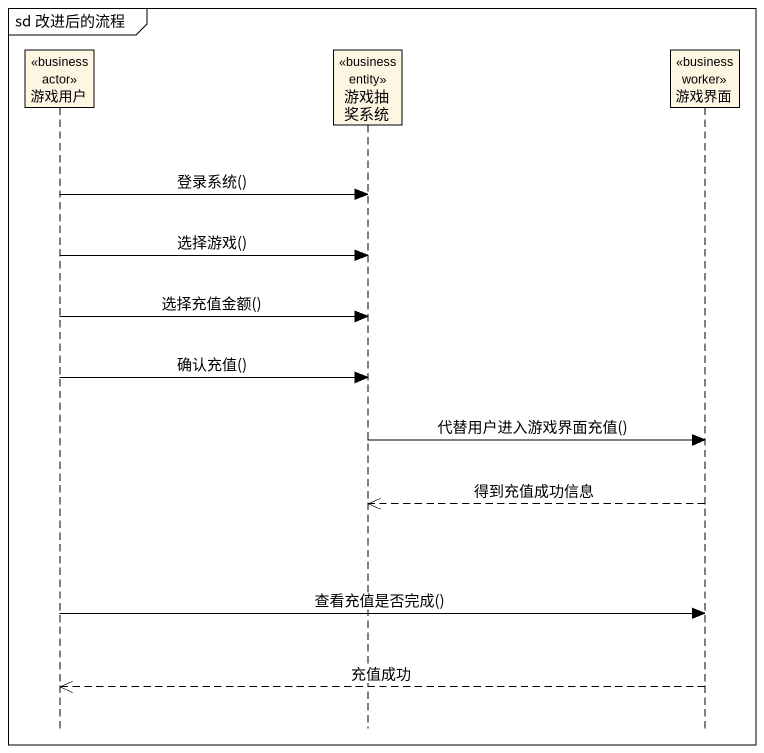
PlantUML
@startuml
mainframe sd 改进后的流程
hide footbox
participant 游戏用户 <<business actor>>
participant 游戏抽奖系统 <<business entity>>
participant 游戏界面 <<business worker>>

游戏用户 -> 游戏抽奖系统 : 登录系统()
游戏用户 -> 游戏抽奖系统 : 选择游戏()
游戏用户 -> 游戏抽奖系统 : 选择充值金额()
游戏用户 -> 游戏抽奖系统 : 确认充值()
游戏抽奖系统 -> 游戏界面 : 代替用户进入游戏界面充值()
游戏界面 -->> 游戏抽奖系统 : 得到充值成功信息
游戏用户 -> 游戏界面 : 查看充值是否完成()
游戏界面 -->> 游戏用户 : 充值成功
@enduml
